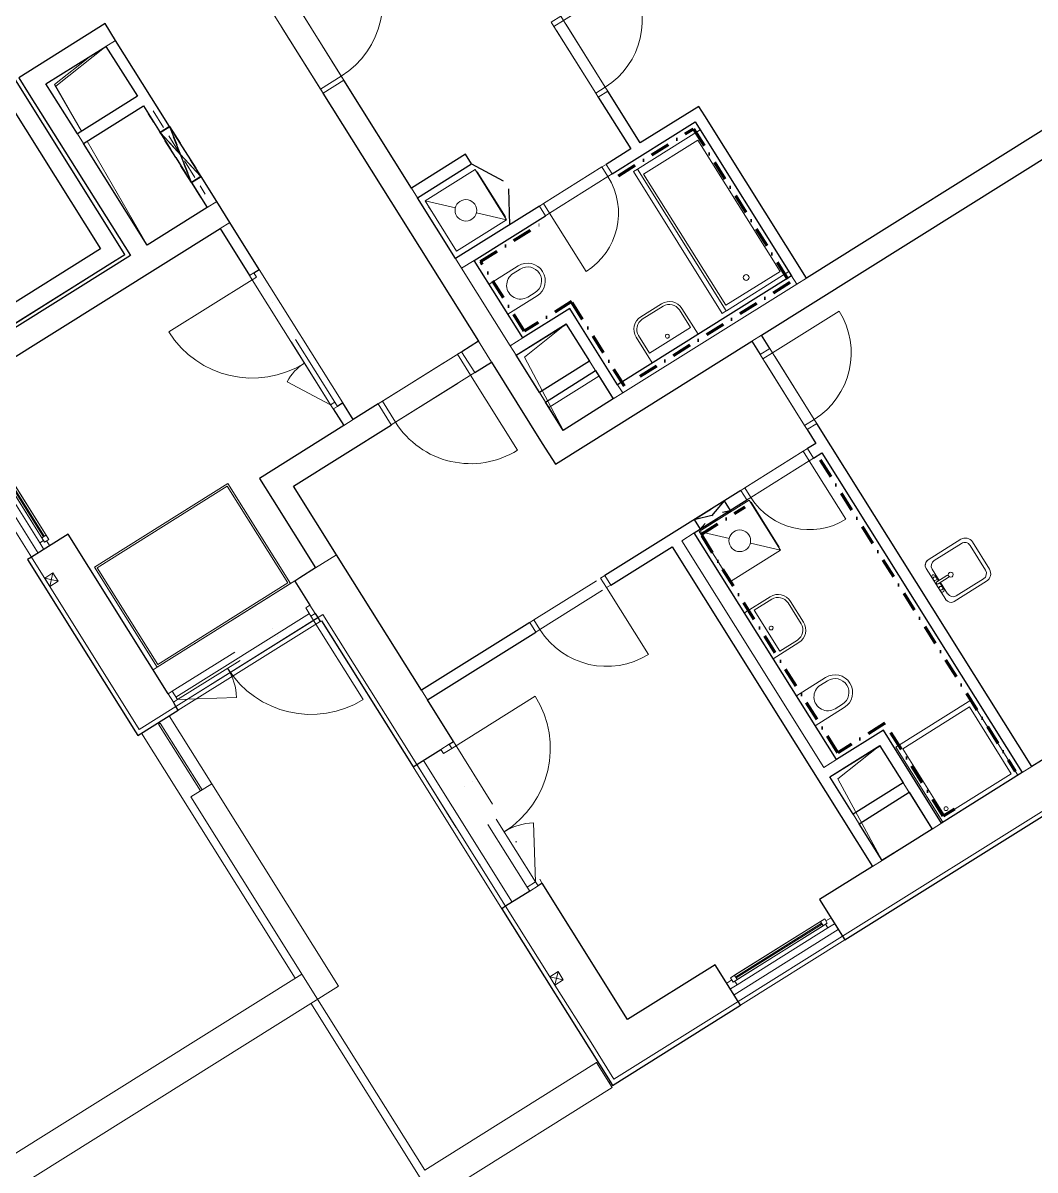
# Model space of a CAD drawing. Header units: millimetres. Extents: x 51291 to 245431, y -8645 to 72638.
# Drawn here: x 161312 to 171597, y 16685 to 28347 of the extents above; entities that cross this region are included whole.
import ezdxf

# ---------------------------------------------------------------- set-up
doc = ezdxf.new("R2010")
doc.units = ezdxf.units.MM
for name, pattern in [('HA_Dash_3mm-S1mm', [300, 200, -100]), ('HA_DashDot_2_2mm-S0_6mm', [1650, 750, -450, 0, -450]), ('HA_DashDot_4mm-S1mm', [400, 200, -100, 0, -100])]:
    doc.linetypes.add(name, pattern=pattern)
for name, color, linetype, lineweight in [('A-DETL-____-OTLN', 9, 'Continuous', 25), ('A-DETL-GENF-OTLN', 9, 'Continuous', 9), ('A-DOOR-____-MCUT', 9, 'Continuous', 9), ('A-DOOR-____-OTLN', 9, 'Continuous', 9), ('A-DOOR-FRAM-MCUT', 9, 'Continuous', 9), ('A-DOOR-FRAM-OTLN', 9, 'Continuous', 9), ('A-FLOR-____-OTLN', 9, 'Continuous', 9), ('A-FLOR-HRAL-OTLN', 9, 'Continuous', 9), ('A-GENM-____-HDLN', 9, 'HA_Dash_3mm-S1mm', 9), ('A-GENM-____-MCUT', 9, 'Continuous', 25), ('A-GENM-____-OTLN', 9, 'Continuous', 9), ('A-GLAZ-____-MCUT', 9, 'Continuous', 5), ('A-GLAZ-____-OTLN', 9, 'Continuous', 5), ('A-WALL-____-MCUT', 9, 'Continuous', 25), ('A-WALL-____-OTLN', 9, 'Continuous', 9), ('E-ELEC-FIXT-OTLN', 9, 'Continuous', 9), ('I-WALL-____-MCUT', 9, 'Continuous', 25), ('I-WALL-____-OTLN', 9, 'Continuous', 9), ('M-HVAC-DUCT-OTLN', 9, 'Continuous', 9), ('P-SANR-FIXT-OTLN', 9, 'Continuous', 9), ('S-BEAM-____-OTLN', 9, 'Continuous', 9)]:
    doc.layers.add(name, color=color, linetype=linetype, lineweight=lineweight)

# ---------------------------------------------------------------- blocks, each defined once
blk = doc.blocks.new('HA_DR_Single_Swing_Solid - In_BJ_900x2100_Vstup-2040222-schema rezu D_140_5400')
at = {"layer": 'A-DOOR-____-MCUT', "linetype": 'HA_DashDot_2_2mm-S0_6mm'}
for p, q in [((-450, 125), (450, 125)), ((-450, -125), (450, -125))]:
    blk.add_line(p, q, dxfattribs=at)
at = {"layer": 'A-DOOR-____-OTLN'}
for p, q in [((-500, 125), (500, 125)), ((-500, -125), (500, -125))]:
    blk.add_line(p, q, dxfattribs=at)
at = {"layer": 'A-DOOR-____-OTLN', "lineweight": 5}
blk.add_line((450, -1025), (450, -125), dxfattribs=at)
blk.add_arc((450, -125), 900, 180, 270, dxfattribs=at)
at = {"layer": 'A-DOOR-FRAM-MCUT'}
for p, q in [((-450, 125), (-500, 125)), ((-500, 125), (-500, -125)), ((-450, -125), (-450, 125)), ((500, 125), (450, 125)), ((450, 125), (450, -125)), ((500, -125), (500, 125)), ((-500, -125), (-450, -125)), ((450, -125), (500, -125))]:
    blk.add_line(p, q, dxfattribs=at)
blk = doc.blocks.new('HA_DR_Single_Swing_Solid - In_BJ_700x2100-2040355-schema rezu D_140_5400')
at = {"layer": 'A-DOOR-____-MCUT', "linetype": 'HA_DashDot_2_2mm-S0_6mm'}
for p, q in [((-350, 57.5), (350, 57.5)), ((-350, -57.5), (350, -57.5))]:
    blk.add_line(p, q, dxfattribs=at)
at = {"layer": 'A-DOOR-____-OTLN', "lineweight": 5}
blk.add_line((350, 757.5), (350, 57.5), dxfattribs=at)
blk.add_arc((350, 57.5), 700, 90, 180, dxfattribs=at)
at = {"layer": 'A-DOOR-FRAM-MCUT'}
for p, q in [((-400, -57.5), (-400, 57.5)), ((-400, 57.5), (-350, 57.5)), ((-350, 57.5), (-350, -57.5)), ((350, 57.5), (400, 57.5)), ((350, -57.5), (350, 57.5)), ((400, 57.5), (400, -57.5)), ((-350, -57.5), (-400, -57.5)), ((400, -57.5), (350, -57.5))]:
    blk.add_line(p, q, dxfattribs=at)
blk = doc.blocks.new('HA_DR_Single_Swing_Solid - In_BJ_800x2100-2040331-schema rezu D_140_5400')
at = {"layer": 'A-DOOR-____-MCUT', "linetype": 'HA_DashDot_2_2mm-S0_6mm'}
for p, q in [((-400, 57.5), (400, 57.5)), ((-400, -57.5), (400, -57.5))]:
    blk.add_line(p, q, dxfattribs=at)
at = {"layer": 'A-DOOR-____-OTLN', "lineweight": 5}
blk.add_line((400, -857.5), (400, -57.5), dxfattribs=at)
blk.add_arc((400, -57.5), 800, 180, 270, dxfattribs=at)
at = {"layer": 'A-DOOR-FRAM-MCUT'}
for p, q in [((-400, 57.5), (-450, 57.5)), ((-450, 57.5), (-450, -57.5)), ((-400, -57.5), (-400, 57.5)), ((450, 57.5), (400, 57.5)), ((400, 57.5), (400, -57.5)), ((450, -57.5), (450, 57.5)), ((-450, -57.5), (-400, -57.5)), ((400, -57.5), (450, -57.5))]:
    blk.add_line(p, q, dxfattribs=at)
blk = doc.blocks.new('HA_DR_Double_Swing_Solid_wCasing - In_OBJ_1500x2100_1000-1799535-schema rezu D_140_5400')
at = {"layer": 'A-DOOR-____-MCUT', "linetype": 'HA_DashDot_2_2mm-S0_6mm'}
for p, q in [((-750, 57.5), (750, 57.5)), ((-750, 7.5), (750, 7.5))]:
    blk.add_line(p, q, dxfattribs=at)
at = {"layer": 'A-DOOR-____-OTLN', "lineweight": 5}
for p, q in [((750, 1057.5), (750, 57.5)), ((-317, 307.5), (-750, 57.5))]:
    blk.add_line(p, q, dxfattribs=at)
for centre, radius, start, end in [((750, 57.5), 1000, 90, 180), ((-750, 57.5), 500, 360, 30)]:
    blk.add_arc(centre, radius, start, end, dxfattribs=at)
at = {"layer": 'A-DOOR-FRAM-MCUT'}
for p, q in [((-800, 7.5), (-800, 57.5)), ((-800, 57.5), (-750, 57.5)), ((-750, 7.5), (-800, 7.5)), ((-750, 57.5), (-750, 7.5)), ((750, 57.5), (800, 57.5)), ((750, 7.5), (750, 57.5)), ((800, 7.5), (750, 7.5)), ((800, 57.5), (800, 7.5))]:
    blk.add_line(p, q, dxfattribs=at)
blk = doc.blocks.new('HA_DR_Single_Swing_Solid - In_BJ_900x2100_Vstup-2040226-schema rezu D_140_5400')
at = {"layer": 'A-DOOR-____-MCUT', "linetype": 'HA_DashDot_2_2mm-S0_6mm'}
for p, q in [((-450, 125), (450, 125)), ((-450, -125), (450, -125))]:
    blk.add_line(p, q, dxfattribs=at)
at = {"layer": 'A-DOOR-____-OTLN'}
for p, q in [((-500, 125), (500, 125)), ((-500, -125), (500, -125))]:
    blk.add_line(p, q, dxfattribs=at)
at = {"layer": 'A-DOOR-____-OTLN', "lineweight": 5}
blk.add_line((450, -1025), (450, -125), dxfattribs=at)
blk.add_arc((450, -125), 900, 180, 270, dxfattribs=at)
at = {"layer": 'A-DOOR-FRAM-MCUT'}
for p, q in [((-450, 125), (-500, 125)), ((-500, 125), (-500, -125)), ((-450, -125), (-450, 125)), ((500, 125), (450, 125)), ((450, 125), (450, -125)), ((500, -125), (500, 125)), ((-500, -125), (-450, -125)), ((450, -125), (500, -125))]:
    blk.add_line(p, q, dxfattribs=at)
blk = doc.blocks.new('HA_WD_SinglePanel - 1250x2400-1662821-schema rezu D_140_5400')
at = {"layer": 'A-GLAZ-____-MCUT'}
for p, q in [((-545, 70), (-625, 70)), ((-625, 0), (-565, 0)), ((-565, -25), (-565, 25)), ((-565, 25), (-515, 25)), ((-545, 25), (-545, 70)), ((-515, 25), (-515, -25)), ((515, 5), (-515, 5)), ((515, -25), (515, 25)), ((515, 25), (565, 25)), ((625, 70), (545, 70)), ((545, 70), (545, 25)), ((565, 25), (565, -25)), ((565, 0), (625, 0)), ((-515, -25), (-565, -25)), ((515, -5), (-515, -5)), ((565, -25), (515, -25))]:
    blk.add_line(p, q, dxfattribs=at)
at = {"layer": 'A-GLAZ-____-OTLN'}
for p, q in [((565, 25), (-565, 25)), ((-565, -25), (-565, 25)), ((545, 70), (-545, 70)), ((515, 25), (-515, 25)), ((565, 25), (565, -25)), ((-565, -25), (565, -25)), ((515, -25), (-515, -25))]:
    blk.add_line(p, q, dxfattribs=at)
blk = doc.blocks.new('HA_WD_SinglePanel - 1000x2400-1662822-schema rezu D_140_5400')
at = {"layer": 'A-GLAZ-____-MCUT'}
for p, q in [((-420, 70), (-500, 70)), ((-500, 0), (-440, 0)), ((-440, -25), (-440, 25)), ((-440, 25), (-390, 25)), ((-420, 25), (-420, 70)), ((-390, 25), (-390, -25)), ((390, 5), (-390, 5)), ((390, -25), (390, 25)), ((390, 25), (440, 25)), ((500, 70), (420, 70)), ((420, 70), (420, 25)), ((440, 25), (440, -25)), ((440, 0), (500, 0)), ((-390, -25), (-440, -25)), ((390, -5), (-390, -5)), ((440, -25), (390, -25))]:
    blk.add_line(p, q, dxfattribs=at)
at = {"layer": 'A-GLAZ-____-OTLN'}
for p, q in [((440, 25), (-440, 25)), ((-440, -25), (-440, 25)), ((420, 70), (-420, 70)), ((390, 25), (-390, 25)), ((440, 25), (440, -25)), ((-440, -25), (440, -25)), ((390, -25), (-390, -25))]:
    blk.add_line(p, q, dxfattribs=at)
blk = doc.blocks.new('HA_GM_Shaft_Rectangle - Default-2056019-schema rezu D_140_5400')
at = {"layer": 'A-DETL-GENF-OTLN'}
for p, q in [((60, -60), (600, 0)), ((0, -900), (60, -60))]:
    blk.add_line(p, q, dxfattribs=at)
at = {"layer": 'A-GENM-____-OTLN'}
for p, q in [((0, -900), (0, 0)), ((0, 0), (600, 0)), ((600, 0), (600, -900)), ((600, -900), (0, -900))]:
    blk.add_line(p, q, dxfattribs=at)
blk = doc.blocks.new('HA_GM_Shaft_Rectangle - Default-2056015-schema rezu D_140_5400')
at = {"layer": 'A-DETL-GENF-OTLN'}
for p, q in [((60, -60), (600, 0)), ((0, -1000), (60, -60))]:
    blk.add_line(p, q, dxfattribs=at)
at = {"layer": 'A-GENM-____-OTLN'}
for p, q in [((0, -1000), (0, 0)), ((0, 0), (600, 0)), ((600, 0), (600, -1000)), ((600, -1000), (0, -1000))]:
    blk.add_line(p, q, dxfattribs=at)
blk = doc.blocks.new('HA_GM_Shaft_Rectangle - Default-1963429-schema rezu D_140_5400')
at = {"layer": 'A-DETL-GENF-OTLN'}
for p, q in [((160, -160), (1600, 0)), ((0, -1735), (160, -160))]:
    blk.add_line(p, q, dxfattribs=at)
at = {"layer": 'A-GENM-____-OTLN'}
blk.add_line((370, 0), (1570, 0), dxfattribs=at)
blk = doc.blocks.new('HA_GM_Shaft_Rectangle - Default-1963431-schema rezu D_140_5400')
at = {"layer": 'A-DETL-GENF-OTLN'}
for p, q in [((51, -620), (72, -72)), ((72, -72), (540, -20)), ((0, -1955), (47, -735))]:
    blk.add_line(p, q, dxfattribs=at)
blk = doc.blocks.new('ABMV_WashBasin_Generic - 550x460-1465709-schema rezu D_140_5400')
at = {"layer": 'P-SANR-FIXT-OTLN'}
for p, q in [((250, 510), (0, 510)), ((0, 480), (250, 480)), ((-150, 360), (-150, 50)), ((-120, 150), (-120, 360)), ((370, 360), (370, 150)), ((400, 50), (400, 360)), ((370, 150), (-120, 150))]:
    blk.add_line(p, q, dxfattribs=at)
for centre, radius, start, end in [((0, 360), 150, 90, 180), ((0, 360), 120, 90, 180), ((250, 360), 150, 360, 90), ((250, 360), 120, 360, 90), ((125, 200), 20, 90, 270), ((125, 200), 20, 270, 90)]:
    blk.add_arc(centre, radius, start, end, dxfattribs=at)
blk = doc.blocks.new('ABMV_ShowerBasin_Generic - 900x900-1421436-schema rezu D_140_5400')
at = {"layer": 'P-SANR-FIXT-OTLN'}
for p, q in [((0, 0), (0, 900)), ((0, 900), (900, 900)), ((0, 900), (900, 900)), ((0, 900), (0, 0)), ((50, 50), (50, 850)), ((50, 850), (850, 850)), ((50, 850), (850, 850)), ((50, 50), (50, 850)), ((850, 850), (850, 50)), ((850, 850), (850, 50)), ((900, 900), (900, 0)), ((900, 900), (900, 0)), ((850, 50), (50, 50)), ((850, 50), (50, 50))]:
    blk.add_line(p, q, dxfattribs=at)
blk.add_circle((100, 100), 20, dxfattribs=at)
blk = doc.blocks.new('ABMV_Bathtub_Generic - 800x1700-1414026-schema rezu D_140_5400')
at = {"layer": 'P-SANR-FIXT-OTLN'}
for p, q in [((50, 1700), (800, 1700)), ((50, 1700), (800, 1700)), ((75, 50), (75, 1625)), ((75, 1625), (725, 1625)), ((75, 1625), (725, 1625)), ((75, 50), (75, 1625)), ((725, 1625), (725, 50)), ((725, 1625), (725, 50)), ((800, 0), (50, 0)), ((800, 0), (50, 0)), ((725, 50), (75, 50)), ((725, 50), (75, 50))]:
    blk.add_line(p, q, dxfattribs=at)
blk.add_circle((400, 180), 30, dxfattribs=at)
blk = doc.blocks.new('R_bathroom_washing_machine - 600x600x900-1423135-schema rezu D_140_5400')
at = {"layer": 'E-ELEC-FIXT-OTLN'}
for p, q in [((678, 597), (78, 597)), ((78, 597), (78, -3)), ((455, 374), (678, 597)), ((555, 602), (555, 597)), ((572, 602), (572, 597)), ((580, 602), (580, 602)), ((580, 602), (580, 602)), ((580, 602), (580, 602)), ((580, 602), (580, 602)), ((587, 597), (587, 602)), ((605, 597), (605, 602)), ((678, -3), (678, 597)), ((78, -3), (300, 219)), ((78, -3), (678, -3)), ((108, -3), (108, -8)), ((648, -8), (108, -8)), ((648, -8), (648, -3))]:
    blk.add_line(p, q, dxfattribs=at)
blk.add_circle((378, 297), 110, dxfattribs=at)
blk = doc.blocks.new('HA_DR_Double_Swing_Solid_FrameButt - In_FAS_1600x2350_1000-1958729-schema rezu D_140_5400')
at = {"layer": 'A-DOOR-____-MCUT', "linetype": 'HA_DashDot_2_2mm-S0_6mm'}
for p, q in [((-800, -70), (800, -70)), ((-800, -170), (800, -170))]:
    blk.add_line(p, q, dxfattribs=at)
at = {"layer": 'A-DOOR-____-OTLN', "lineweight": 5}
for p, q in [((-280, -470), (-800, -170)), ((800, -1170), (800, -170))]:
    blk.add_line(p, q, dxfattribs=at)
for centre, radius, start, end in [((-800, -170), 600, 330, 360), ((800, -170), 1000, 180, 270)]:
    blk.add_arc(centre, radius, start, end, dxfattribs=at)
at = {"layer": 'A-DOOR-FRAM-MCUT'}
for p, q in [((-800, -70), (-850, -70)), ((-850, -70), (-850, -170)), ((-800, -170), (-800, -70)), ((850, -70), (800, -70)), ((800, -70), (800, -170)), ((850, -170), (850, -70)), ((-850, -170), (-800, -170)), ((800, -170), (850, -170))]:
    blk.add_line(p, q, dxfattribs=at)
at = {"layer": 'A-DOOR-FRAM-OTLN', "linetype": 'HA_DashDot_2_2mm-S0_6mm'}
for p, q in [((850, 220), (-850, 220)), ((850, -220), (-850, -220))]:
    blk.add_line(p, q, dxfattribs=at)
blk = doc.blocks.new('HA_DR_Single_Swing_Solid - In_BJ_700x2100-2040353-schema rezu D_140_5400')
at = {"layer": 'A-DOOR-____-MCUT', "linetype": 'HA_DashDot_2_2mm-S0_6mm'}
for p, q in [((-350, 57.5), (350, 57.5)), ((-350, -57.5), (350, -57.5))]:
    blk.add_line(p, q, dxfattribs=at)
at = {"layer": 'A-DOOR-____-OTLN', "lineweight": 5}
blk.add_line((350, -757.5), (350, -57.5), dxfattribs=at)
blk.add_arc((350, -57.5), 700, 180, 270, dxfattribs=at)
at = {"layer": 'A-DOOR-FRAM-MCUT'}
for p, q in [((-350, 57.5), (-400, 57.5)), ((-400, 57.5), (-400, -57.5)), ((-350, -57.5), (-350, 57.5)), ((400, 57.5), (350, 57.5)), ((350, 57.5), (350, -57.5)), ((400, -57.5), (400, 57.5)), ((-400, -57.5), (-350, -57.5)), ((350, -57.5), (400, -57.5))]:
    blk.add_line(p, q, dxfattribs=at)
blk = doc.blocks.new('ABMV_WashBasin_Generic - 550x460-1903801-schema rezu D_140_5400')
at = {"layer": 'P-SANR-FIXT-OTLN'}
for p, q in [((250, 535), (0, 535)), ((0, 505), (250, 505)), ((-150, 385), (-150, 75)), ((-120, 175), (-120, 385)), ((370, 385), (370, 175)), ((400, 75), (400, 385)), ((370, 175), (-120, 175))]:
    blk.add_line(p, q, dxfattribs=at)
for centre, radius, start, end in [((0, 385), 150, 90, 180), ((0, 385), 120, 90, 180), ((250, 385), 150, 360, 90), ((250, 385), 120, 360, 90), ((125, 225), 20, 90, 270), ((125, 225), 20, 270, 90)]:
    blk.add_arc(centre, radius, start, end, dxfattribs=at)
blk = doc.blocks.new('ABMV_Toilet_WallHung - Default-1928451-schema rezu D_140_5400')
at = {"layer": 'P-SANR-FIXT-OTLN'}
for p, q in [((-55, 75), (-55, 425)), ((-16, 426), (-16, 340)), ((266, 340), (266, 426)), ((305, 75), (305, 425))]:
    blk.add_line(p, q, dxfattribs=at)
for centre, radius, start, end in [((125, 425), 180, 0, 180), ((125, 426), 141, 360, 180), ((125, 340), 141, 180, 360)]:
    blk.add_arc(centre, radius, start, end, dxfattribs=at)
blk = doc.blocks.new('Skříňka se dřezem_ pravoúhlá - 500 x 440mm-1427235-schema rezu D_140_5400')
at = {"layer": 'P-SANR-FIXT-OTLN'}
for p, q in [((-234, 117), (-234, -271)), ((-234, 117), (-234, -271)), ((202, 180), (-171, 180)), ((202, 180), (-171, 180)), ((3, 133), (-133, 133)), ((92, 180), (-73, 180)), ((-73, 142), (3, 142)), ((3, 161), (3, 40)), ((28, 161), (28, 40)), ((28, 142), (92, 142)), ((164, 133), (28, 133)), ((266, -276), (266, 117)), ((266, -276), (266, 117)), ((-196, 69), (-196, -258)), ((228, -258), (228, 69)), ((-133, -322), (164, -322)), ((-145, -360), (181, -360)), ((-145, -360), (181, -360))]:
    blk.add_line(p, q, dxfattribs=at)
for centre, radius, start, end in [((-171, 117), 63.5, 90, 180), ((-171, 117), 63.5, 90, 180), ((-133, 69), 63.5, 90, 180), ((-73, 161), 19, 90, 270), ((-48, 161), 19, 360, 180), ((-48, 161), 19, 180, 0), ((16, 161), 12.7, 360, 180), ((66, 161), 19, 360, 180), ((66, 161), 19, 180, 360), ((92, 161), 19, 270, 90), ((164, 69), 63.5, 0, 90), ((202, 117), 63.5, 0, 90), ((202, 117), 63.5, 360, 90), ((16, 3), 25.4, 360, 180), ((16, 3), 25.4, 180, 0), ((16, 40), 12.7, 180, 0), ((-145, -271), 88.9, 180, 270), ((-145, -271), 88.9, 180, 270), ((-133, -258), 63.5, 180, 270), ((164, -258), 63.5, 270, 0), ((181, -276), 84.4, 270, 0), ((181, -276), 84.4, 270, 0)]:
    blk.add_arc(centre, radius, start, end, dxfattribs=at)
blk = doc.blocks.new('HA_GM_Tiling_LineBased - Generic Tiles-1986776-schema rezu D_140_5400')
at = {"layer": 'A-GENM-____-OTLN', "linetype": 'HA_DashDot_4mm-S1mm', "lineweight": 80}
blk.add_line((50, -50), (950, -50), dxfattribs=at)
blk = doc.blocks.new('HA_GM_Tiling_LineBased - Generic Tiles-1986777-schema rezu D_140_5400')
at = {"layer": 'A-GENM-____-OTLN', "linetype": 'HA_DashDot_4mm-S1mm', "lineweight": 80}
blk.add_line((50, -50), (1895, -50), dxfattribs=at)
blk = doc.blocks.new('HA_GM_Tiling_LineBased - Generic Tiles-1986778-schema rezu D_140_5400')
at = {"layer": 'A-GENM-____-OTLN', "linetype": 'HA_DashDot_4mm-S1mm', "lineweight": 80}
blk.add_line((50, -50), (2035, -50), dxfattribs=at)
blk = doc.blocks.new('HA_GM_Tiling_LineBased - Generic Tiles-1986770-schema rezu D_140_5400')
at = {"layer": 'A-GENM-____-OTLN', "linetype": 'HA_DashDot_4mm-S1mm', "lineweight": 80}
blk.add_line((50, -50), (1065, -50), dxfattribs=at)
blk = doc.blocks.new('HA_GM_Tiling_LineBased - Generic Tiles-1986779-schema rezu D_140_5400')
at = {"layer": 'A-GENM-____-OTLN', "linetype": 'HA_DashDot_4mm-S1mm', "lineweight": 80}
blk.add_line((-50, -50), (515, -50), dxfattribs=at)
blk = doc.blocks.new('HA_GM_Tiling_LineBased - Generic Tiles-1986780-schema rezu D_140_5400')
at = {"layer": 'A-GENM-____-OTLN', "linetype": 'HA_DashDot_4mm-S1mm', "lineweight": 80}
blk.add_line((50, -50), (885, -50), dxfattribs=at)
blk = doc.blocks.new('HA_GM_Tiling_LineBased - Generic Tiles-1986781-schema rezu D_140_5400')
at = {"layer": 'A-GENM-____-OTLN', "linetype": 'HA_DashDot_4mm-S1mm', "lineweight": 80}
blk.add_line((50, -50), (800, -50), dxfattribs=at)
blk = doc.blocks.new('HA_GM_Tiling_LineBased - Generic Tiles-1684292-schema rezu D_140_5400')
at = {"layer": 'A-GENM-____-OTLN', "linetype": 'HA_DashDot_4mm-S1mm', "lineweight": 80}
blk.add_line((50, -50), (3785, -50), dxfattribs=at)
blk = doc.blocks.new('HA_GM_Tiling_LineBased - Generic Tiles-1684455-schema rezu D_140_5400')
at = {"layer": 'A-GENM-____-OTLN', "linetype": 'HA_DashDot_4mm-S1mm', "lineweight": 80}
blk.add_line((50, -50), (185, -50), dxfattribs=at)
blk = doc.blocks.new('HA_GM_Tiling_LineBased - Generic Tiles-1684803-schema rezu D_140_5400')
at = {"layer": 'A-GENM-____-OTLN', "linetype": 'HA_DashDot_4mm-S1mm', "lineweight": 80}
blk.add_line((50, -50), (1165, -50), dxfattribs=at)
blk = doc.blocks.new('HA_GM_Tiling_LineBased - Generic Tiles-1981167-schema rezu D_140_5400')
at = {"layer": 'A-GENM-____-OTLN', "linetype": 'HA_DashDot_4mm-S1mm', "lineweight": 80}
blk.add_line((-50, -50), (515, -50), dxfattribs=at)
blk = doc.blocks.new('HA_GM_Tiling_LineBased - Generic Tiles-1684680-schema rezu D_140_5400')
at = {"layer": 'A-GENM-____-OTLN', "linetype": 'HA_DashDot_4mm-S1mm', "lineweight": 80}
blk.add_line((50, -50), (2670, -50), dxfattribs=at)
blk = doc.blocks.new('HA_GM_Tiling_LineBased - Generic Tiles-1981168-schema rezu D_140_5400')
at = {"layer": 'A-GENM-____-OTLN', "linetype": 'HA_DashDot_4mm-S1mm', "lineweight": 80}
blk.add_line((50, -50), (580, -50), dxfattribs=at)
blk = doc.blocks.new('Cistici zona_ram - Cistici zona_ram-1710819-schema rezu D_140_5400')
at = {"layer": 'A-GENM-____-OTLN'}
for p, q in [((-29010, -3652), (-30210, -3652)), ((-30210, -3652), (-30210, -5252)), ((-30190, -5232), (-30190, -3672)), ((-30190, -3672), (-29030, -3672)), ((-29030, -3672), (-29030, -5232)), ((-29010, -5252), (-29010, -3652)), ((-29030, -5232), (-30190, -5232)), ((-30210, -5252), (-29010, -5252))]:
    blk.add_line(p, q, dxfattribs=at)
blk = doc.blocks.new('HA_GM_Opening_Rectangle_WallBased - Default-1969288-schema rezu D_140_5400')
at = {"layer": 'A-GENM-____-MCUT', "linetype": 'HA_Dash_3mm-S1mm'}
for p, q in [((305, 57.5), (-55, -57.5)), ((-55, 57.5), (305, -57.5)), ((-55, 57.5), (-55, -57.5)), ((-55, 57.5), (305, 57.5)), ((305, 57.5), (305, -57.5)), ((-55, -57.5), (305, -57.5))]:
    blk.add_line(p, q, dxfattribs=at)
blk = doc.blocks.new('HA_GM_Opening_Rectangle_WallBased - Default-2007176-schema rezu D_140_5400')
at = {"layer": 'A-GENM-____-MCUT', "linetype": 'HA_Dash_3mm-S1mm'}
for p, q in [((425, 57.5), (-175, -57.5)), ((-175, 57.5), (425, -57.5)), ((-175, 57.5), (-175, -57.5)), ((-175, 57.5), (425, 57.5)), ((425, 57.5), (425, -57.5)), ((-175, -57.5), (425, -57.5))]:
    blk.add_line(p, q, dxfattribs=at)
blk = doc.blocks.new('HA_GM_Opening_Rectangle_WallBased - Default-2007272-schema rezu D_140_5400')
at = {"layer": 'A-GENM-____-MCUT', "linetype": 'HA_Dash_3mm-S1mm'}
for p, q in [((425, 57.5), (-175, -57.5)), ((-175, 57.5), (425, -57.5)), ((-175, 57.5), (-175, -57.5)), ((-175, 57.5), (425, 57.5)), ((425, 57.5), (425, -57.5)), ((-175, -57.5), (425, -57.5))]:
    blk.add_line(p, q, dxfattribs=at)
blk = doc.blocks.new('TB_Porotherm KP11_5_1000mm - TB_Porotherm KP11_5_1000mm-1863649-schema rezu D_140_5400')
at = {"layer": 'A-GENM-____-HDLN'}
for p, q in [((-500, 57.5), (500, 57.5)), ((-500, 0), (500, 0)), ((500, -57.5), (-500, -57.5))]:
    blk.add_line(p, q, dxfattribs=at)
blk = doc.blocks.new('185-01_OBJEKT C_Central_rvt-3-schema rezu D_140_5400')
at = {"layer": 'A-DETL-____-OTLN'}
for p, q in [((-16655, 26914), (-16333, 26743)), ((-16281, 26660), (-16268, 26295))]:
    blk.add_line(p, q, dxfattribs=at)
at = {"layer": 'A-FLOR-____-OTLN'}
for p, q in [((-21591, 23805), (-21060, 22957)), ((-19659, 21492), (-18303, 22342)), ((-18218, 22301), (-19659, 21398)), ((-20008, 21126), (-18447, 18634)), ((-16309, 19366), (-17212, 20807)), ((-17144, 20849), (-16242, 19409)), ((-13988, 18466), (-12928, 19130)), ((-18287, 18380), (-17125, 16524)), ((-15259, 17576), (-15246, 17584))]:
    blk.add_line(p, q, dxfattribs=at)
at = {"layer": 'A-WALL-____-MCUT', "lineweight": 9}
for p, q in [((-20272, 28170), (-20370, 28109)), ((-20661, 27219), (-20600, 27121)), ((-17266, 26667), (-17205, 26570)), ((-19343, 26469), (-19245, 26531)), ((-19112, 26319), (-19210, 26258)), ((-16817, 25951), (-16756, 25853)), ((-16629, 25933), (-16756, 25853)), ((-16262, 25065), (-16756, 25853)), ((-16756, 25853), (-16262, 25065)), ((-13351, 25691), (-13404, 25776)), ((-13351, 25691), (-15118, 24585)), ((-15118, 24585), (-13351, 25691)), ((-13351, 25691), (-13253, 25752)), ((-16453, 24899), (-16586, 25111)), ((-16262, 25065), (-16135, 25145)), ((-13710, 25172), (-13807, 25111)), ((-16262, 25065), (-16201, 24968)), ((-15171, 24669), (-15118, 24585)), ((-15965, 24591), (-15904, 24493)), ((-15215, 24524), (-15118, 24585)), ((-17954, 24253), (-17857, 24314)), ((-14392, 23163), (-14519, 23083)), ((-13076, 20778), (-14519, 23083)), ((-14519, 23083), (-13076, 20778)), ((-21128, 22915), (-20032, 21165)), ((-20032, 21165), (-21128, 22915)), ((-18028, 22939), (-18240, 22806)), ((-18240, 22806), (-18028, 22939)), ((-18218, 22301), (-18205, 22308)), ((-18205, 22308), (-18218, 22301)), ((-18167, 22332), (-18205, 22308)), ((-18167, 22332), (-17212, 20807)), ((-17212, 20807), (-18167, 22332)), ((-17165, 21562), (-17104, 21464)), ((-20032, 21165), (-19659, 21398)), ((-19659, 21398), (-20032, 21165)), ((-12886, 19062), (-9114, 21424)), ((-9114, 21424), (-12886, 19062)), ((-13076, 20778), (-12948, 20858)), ((-11060, 20725), (-10963, 20786)), ((-11975, 20152), (-11878, 20213)), ((-12581, 19772), (-12484, 19833)), ((-16309, 19366), (-15861, 18650)), ((-15861, 18650), (-16309, 19366)), ((-15808, 18565), (-15441, 17981)), ((-15441, 17981), (-15808, 18565)), ((-15208, 17608), (-13945, 18399)), ((-13945, 18399), (-15208, 17608)), ((-15441, 17981), (-15208, 17608)), ((-15208, 17608), (-15441, 17981))]:
    blk.add_line(p, q, dxfattribs=at)
at = {"layer": 'A-WALL-____-MCUT'}
for p, q in [((-20755, 23148), (-21128, 22915)), ((-19738, 21525), (-20755, 23148)), ((-21128, 22915), (-21166, 22891)), ((-21166, 22891), (-20070, 21141)), ((-17165, 21562), (-18028, 22939)), ((-18240, 22806), (-18401, 22705)), ((-18401, 22705), (-18452, 22673)), ((-18452, 22673), (-18298, 22428)), ((-18245, 22343), (-18218, 22301)), ((-18218, 22301), (-18194, 22262)), ((-18194, 22262), (-18181, 22270)), ((-18181, 22270), (-17250, 20783)), ((-9348, 21797), (-10963, 20786)), ((-16839, 21040), (-17104, 21464)), ((-20046, 21103), (-19635, 21360)), ((-19659, 21398), (-19685, 21440)), ((-19635, 21360), (-19659, 21398)), ((-12862, 19024), (-9091, 21386)), ((-20070, 21141), (-20046, 21103)), ((-16881, 21014), (-16839, 21040)), ((-17212, 20807), (-16966, 20961)), ((-17250, 20783), (-17212, 20807)), ((-11060, 20725), (-11878, 20213)), ((-11975, 20152), (-12484, 19833)), ((-12581, 19772), (-13119, 19435)), ((-15936, 19600), (-15979, 19573)), ((-15069, 18214), (-15936, 19600)), ((-16064, 19520), (-16309, 19366)), ((-16309, 19366), (-16347, 19342)), ((-13119, 19435), (-12886, 19062)), ((-16347, 19342), (-15246, 17584)), ((-12886, 19062), (-12862, 19024)), ((-14179, 18771), (-15069, 18214)), ((-13945, 18399), (-14179, 18771)), ((-15222, 17546), (-13921, 18360)), ((-13921, 18360), (-13945, 18399)), ((-15246, 17584), (-15222, 17546))]:
    blk.add_line(p, q, dxfattribs=at)
at = {"layer": 'A-WALL-____-OTLN'}
for p, q in [((-21060, 22957), (-21591, 23805)), ((-21128, 22915), (-21659, 23762)), ((-18303, 22342), (-19659, 21492)), ((-18194, 22262), (-19635, 21360)), ((-16347, 19342), (-17250, 20783)), ((-17144, 20849), (-16242, 19409)), ((-12928, 19130), (-13988, 18466)), ((-12862, 19024), (-13921, 18360))]:
    blk.add_line(p, q, dxfattribs=at)
at = {"layer": 'I-WALL-____-MCUT'}
for p, q in [((-20378, 28340), (-21256, 27790)), ((-20272, 28170), (-20378, 28340)), ((-20980, 27727), (-20370, 28109)), ((-20370, 28109), (-20051, 27601)), ((-19723, 27293), (-20272, 28170)), ((-20177, 25994), (-21289, 27769)), ((-21256, 27790), (-21149, 27621)), ((-17266, 26667), (-17953, 27765)), ((-20661, 27219), (-20980, 27727)), ((-14940, 27127), (-15269, 27652)), ((-10109, 27722), (-13253, 25752)), ((-21149, 27621), (-20122, 25981)), ((-20051, 27601), (-20661, 27219)), ((-18165, 27632), (-16586, 25111)), ((-15367, 27591), (-15037, 27066)), ((-21346, 27521), (-20425, 26051)), ((-20600, 27121), (-19990, 27503)), ((-19990, 27503), (-19820, 27232)), ((-14347, 27498), (-14940, 27127)), ((-14286, 27401), (-14347, 27498)), ((-13710, 25172), (-9976, 27510)), ((-19820, 27232), (-19723, 27293)), ((-15226, 26812), (-14383, 27340)), ((-14383, 27340), (-13404, 25776)), ((-13253, 25752), (-14286, 27401)), ((-19953, 26087), (-20600, 27121)), ((-15037, 27066), (-15287, 26909)), ((-16715, 27012), (-17266, 26667)), ((-16654, 26915), (-16715, 27012)), ((-17205, 26570), (-16654, 26915)), ((-19404, 26785), (-19502, 26724)), ((-19502, 26724), (-19343, 26469)), ((-19245, 26531), (-19404, 26785)), ((-19112, 26319), (-19245, 26531)), ((-16817, 25951), (-17205, 26570)), ((-15965, 26484), (-16817, 25951)), ((-19343, 26469), (-19953, 26087)), ((-16629, 25933), (-15904, 26387)), ((-21718, 24686), (-19210, 26258)), ((-19210, 26258), (-18910, 25779)), ((-18812, 25840), (-19112, 26319)), ((-20425, 26051), (-21781, 25201)), ((-20122, 25981), (-21851, 24898)), ((-21838, 24953), (-20330, 25898)), ((-20330, 25898), (-20177, 25994)), ((-16135, 25145), (-16629, 25933)), ((-18868, 25805), (-18812, 25840)), ((-13404, 25776), (-15171, 24669)), ((-15656, 25445), (-16135, 25145)), ((-15595, 25347), (-15656, 25445)), ((-15171, 24669), (-15595, 25347)), ((-16201, 24968), (-15693, 25286)), ((-15693, 25286), (-15457, 24909)), ((-16586, 25111), (-16755, 25004)), ((-15803, 23861), (-13807, 25111)), ((-13807, 25111), (-13722, 24975)), ((-13625, 25036), (-13710, 25172)), ((-15965, 24591), (-16201, 24968)), ((-16623, 24793), (-16453, 24899)), ((-16453, 24899), (-15936, 24072)), ((-15457, 24909), (-15965, 24591)), ((-15904, 24493), (-15396, 24812)), ((-15396, 24812), (-15215, 24524)), ((-15724, 24205), (-15904, 24493)), ((-15215, 24524), (-15724, 24205)), ((-18061, 24423), (-17954, 24253)), ((-17963, 24484), (-18018, 24449)), ((-17857, 24314), (-17963, 24484)), ((-17603, 24474), (-17857, 24314)), ((-18466, 23638), (-17470, 24262)), ((-10963, 20786), (-13147, 24273)), ((-17954, 24253), (-18810, 23717)), ((-13244, 24212), (-13157, 24072)), ((-15936, 24072), (-15803, 23861)), ((-13157, 24072), (-13241, 24019)), ((-13180, 23922), (-13096, 23975)), ((-13096, 23975), (-11060, 20725)), ((-18810, 23717), (-18678, 23505)), ((-18028, 22939), (-18466, 23638)), ((-13919, 23595), (-15301, 22729)), ((-18678, 23505), (-18240, 22806)), ((-14392, 23163), (-13858, 23497)), ((-12948, 20858), (-14392, 23163)), ((-15240, 22632), (-14617, 23022)), ((-14617, 23022), (-12581, 19772)), ((-16064, 22252), (-17165, 21562)), ((-17104, 21464), (-16003, 22154)), ((-12470, 21158), (-12948, 20858)), ((-12409, 21060), (-12470, 21158)), ((-13015, 20681), (-12506, 20999)), ((-12506, 20999), (-12270, 20622)), ((-11878, 20213), (-12409, 21060)), ((-12778, 20303), (-13015, 20681)), ((-12270, 20622), (-12778, 20303)), ((-12717, 20206), (-12209, 20525)), ((-12209, 20525), (-11975, 20152)), ((-12484, 19833), (-12717, 20206))]:
    blk.add_line(p, q, dxfattribs=at)
at = {"layer": 'I-WALL-____-OTLN'}
for p, q in [((-15720, 28373), (-15296, 27695)), ((-15393, 27633), (-15818, 28311)), ((-19723, 27293), (-19404, 26785)), ((-19502, 26724), (-19820, 27232)), ((-15923, 26511), (-15330, 26883)), ((-14968, 26861), (-15011, 26835)), ((-14108, 25394), (-15011, 26835)), ((-14968, 26861), (-14066, 25420)), ((-15269, 26785), (-15862, 26413)), ((-18812, 25840), (-17963, 24484)), ((-18087, 24465), (-18883, 25736)), ((-14066, 25420), (-14108, 25394)), ((-13598, 24994), (-13173, 24316)), ((-13271, 24255), (-13696, 24933))]:
    blk.add_line(p, q, dxfattribs=at)
at = {"layer": 'M-HVAC-DUCT-OTLN', "lineweight": 5}
for p, q in [((-20993, 22703), (-20909, 22756)), ((-20993, 22703), (-20909, 22756)), ((-20940, 22618), (-20909, 22756)), ((-20940, 22618), (-20909, 22756)), ((-20909, 22756), (-20856, 22671)), ((-20909, 22756), (-20856, 22671)), ((-20856, 22671), (-20993, 22703)), ((-20940, 22618), (-20993, 22703)), ((-20856, 22671), (-20993, 22703)), ((-20940, 22618), (-20993, 22703)), ((-20856, 22671), (-20940, 22618)), ((-20856, 22671), (-20940, 22618)), ((-15861, 18650), (-15776, 18703)), ((-15808, 18565), (-15776, 18703)), ((-15776, 18703), (-15723, 18618)), ((-15723, 18618), (-15861, 18650)), ((-15808, 18565), (-15861, 18650)), ((-15723, 18618), (-15808, 18565))]:
    blk.add_line(p, q, dxfattribs=at)
at = {"layer": 'A-DOOR-____-OTLN', "color": 250, "lineweight": 9}
for name, p, rotation in [('HA_DR_Single_Swing_Solid - In_BJ_900x2100_Vstup-2040222-schema rezu D_140_5400', (-18324, 28122), 122.0612494774555), ('HA_DR_Single_Swing_Solid - In_BJ_800x2100-2040331-schema rezu D_140_5400', (-15557, 28003), 122.0612494774555), ('HA_DR_Single_Swing_Solid - In_BJ_700x2100-2040355-schema rezu D_140_5400', (-15596, 26648), 212.0612494774555), ('HA_DR_Double_Swing_Solid_wCasing - In_OBJ_1500x2100_1000-1799535-schema rezu D_140_5400', (-18437, 25131), 122.0612494774555), ('HA_DR_Single_Swing_Solid - In_BJ_800x2100-2040331-schema rezu D_140_5400', (-13434, 24624), 122.0612494774555), ('HA_DR_Single_Swing_Solid - In_BJ_900x2100_Vstup-2040226-schema rezu D_140_5400', (-17113, 24633), 32.06124947745557), ('HA_DR_Single_Swing_Solid - In_BJ_700x2100-2040353-schema rezu D_140_5400', (-13550, 23758), 32.06124947745555), ('HA_DR_Double_Swing_Solid_FrameButt - In_FAS_1600x2350_1000-1958729-schema rezu D_140_5400', (-19055, 22036), 32.06124947745568), ('HA_DR_Single_Swing_Solid - In_BJ_800x2100-2040331-schema rezu D_140_5400', (-15652, 22442), 32.06124947745555), ('HA_DR_Double_Swing_Solid_FrameButt - In_FAS_1600x2350_1000-1958729-schema rezu D_140_5400', (-16574, 20203), 122.0612494774554)]:
    blk.add_blockref(name, p, dxfattribs=dict(at, rotation=rotation))
at = {"layer": 'A-GENM-____-OTLN', "color": 250, "lineweight": 9}
for name, p, rotation in [('HA_GM_Shaft_Rectangle - Default-1963431-schema rezu D_140_5400', (-20991, 27744), 32.06124947745543), ('HA_GM_Shaft_Rectangle - Default-1963429-schema rezu D_140_5400', (-22702, 26672), 32.06124947745543), ('TB_Porotherm KP11_5_1000mm - TB_Porotherm KP11_5_1000mm-1863649-schema rezu D_140_5400', (-19626, 27030), 302.0612494774558), ('HA_GM_Opening_Rectangle_WallBased - Default-2007176-schema rezu D_140_5400', (-19546, 26903), 122.0612494774555), ('HA_GM_Opening_Rectangle_WallBased - Default-2007272-schema rezu D_140_5400', (-19679, 27114), 302.0612494774555), ('HA_GM_Tiling_LineBased - Generic Tiles-1986776-schema rezu D_140_5400', (-15231, 26809), 32.06124947745583), ('HA_GM_Tiling_LineBased - Generic Tiles-1986777-schema rezu D_140_5400', (-14383, 27340), 302.0612494774557), ('HA_GM_Tiling_LineBased - Generic Tiles-1986781-schema rezu D_140_5400', (-16632, 25937), 32.06124947745583), ('HA_GM_Tiling_LineBased - Generic Tiles-1986780-schema rezu D_140_5400', (-16135, 25145), 122.0612494774557), ('HA_GM_Tiling_LineBased - Generic Tiles-1986778-schema rezu D_140_5400', (-13351, 25691), 212.0612494774557), ('HA_GM_Tiling_LineBased - Generic Tiles-1986779-schema rezu D_140_5400', (-15656, 25445), 212.0612494774558), ('HA_GM_Tiling_LineBased - Generic Tiles-1986770-schema rezu D_140_5400', (-15118, 24585), 122.0612494774557), ('HA_GM_Shaft_Rectangle - Default-2056019-schema rezu D_140_5400', (-16201, 24968), 32.06124947745543), ('HA_GM_Tiling_LineBased - Generic Tiles-1684292-schema rezu D_140_5400', (-13096, 23975), 302.0612494774557), ('Cistici zona_ram - Cistici zona_ram-1710819-schema rezu D_140_5400', (0, 0), 302.0612494774558), ('HA_GM_Opening_Rectangle_WallBased - Default-1969288-schema rezu D_140_5400', (-14317, 23278), 32.06124947745555), ('HA_GM_Tiling_LineBased - Generic Tiles-1981168-schema rezu D_140_5400', (-14392, 23163), 32.06124947745583), ('HA_GM_Tiling_LineBased - Generic Tiles-1684680-schema rezu D_140_5400', (-12948, 20858), 122.0612494774557), ('HA_GM_Tiling_LineBased - Generic Tiles-1981167-schema rezu D_140_5400', (-12470, 21158), 212.0612494774558), ('HA_GM_Tiling_LineBased - Generic Tiles-1684803-schema rezu D_140_5400', (-11878, 20213), 122.0612494774557), ('HA_GM_Shaft_Rectangle - Default-2056015-schema rezu D_140_5400', (-13015, 20681), 32.06124947745543), ('HA_GM_Shaft_Rectangle - Default-2056015-schema rezu D_140_5400', (-13015, 20681), 32.06124947745543), ('HA_GM_Tiling_LineBased - Generic Tiles-1684455-schema rezu D_140_5400', (-11679, 20337), 212.0612494774558)]:
    blk.add_blockref(name, p, dxfattribs=dict(at, rotation=rotation))
at = {"layer": 'A-GLAZ-____-OTLN', "color": 250, "lineweight": 9}
for name, p, rotation in [('HA_WD_SinglePanel - 1000x2400-1662822-schema rezu D_140_5400', (-21207, 23455), 122.0612494774554), ('HA_WD_SinglePanel - 1250x2400-1662821-schema rezu D_140_5400', (-13532, 18917), 212.0612494774558)]:
    blk.add_blockref(name, p, dxfattribs=dict(at, rotation=rotation))
at = {"layer": 'E-ELEC-FIXT-OTLN', "color": 250, "lineweight": 9, "rotation": 122.0612494774548}
for p in [(-16260, 26279), (-13477, 22920)]:
    blk.add_blockref('R_bathroom_washing_machine - 600x600x900-1423135-schema rezu D_140_5400', p, dxfattribs=at)
at = {"layer": 'P-SANR-FIXT-OTLN', "color": 250, "lineweight": 9}
for name, p, rotation in [('ABMV_Bathtub_Generic - 800x1700-1414026-schema rezu D_140_5400', (-14108, 25394), 32.06124947745538), ('ABMV_Toilet_WallHung - Default-1928451-schema rezu D_140_5400', (-16512, 25605), 302.0612494774556), ('ABMV_WashBasin_Generic - 550x460-1465709-schema rezu D_140_5400', (-14665, 24927), 32.06124947745553), ('Skříňka se dřezem_ pravoúhlá - 500 x 440mm-1427235-schema rezu D_140_5400', (-11775, 22726), 122.0612494774547), ('ABMV_WashBasin_Generic - 550x460-1903801-schema rezu D_140_5400', (-13867, 22182), 302.0612494774555), ('ABMV_Toilet_WallHung - Default-1928451-schema rezu D_140_5400', (-13389, 21420), 302.0612494774555), ('ABMV_ShowerBasin_Generic - 900x900-1421436-schema rezu D_140_5400', (-11865, 20221), 32.061249477456)]:
    blk.add_blockref(name, p, dxfattribs=dict(at, rotation=rotation))
blk = doc.blocks.new('HA_GM_Shaft_Rectangle - Default-2321902-schema rezu D_140_5400')
at = {"layer": 'A-DETL-GENF-OTLN'}
for p, q in [((72, -72), (720, 0)), ((52, -600), (72, -72)), ((0, -1935), (47, -715))]:
    blk.add_line(p, q, dxfattribs=at)
blk = doc.blocks.new('Railing - Railing-1835190-schema rezu D_140_5400')
at = {"layer": 'A-FLOR-HRAL-OTLN'}
for p, q in [((-19835, 21217), (-19818, 21228)), ((-19393, 20550), (-19818, 21228)), ((-19835, 21217), (-19410, 20539)), ((-19393, 20550), (-19410, 20539))]:
    blk.add_line(p, q, dxfattribs=at)

msp = doc.modelspace()

# ---------------------------------------------------------------- linework, layer by layer
at = {"layer": 'A-FLOR-____-OTLN'}
for p, q in [((164307.3, 22300.5), (162866.6, 21398.1)), ((162797.3, 21301.6), (163229.9, 20610.9)), ((166216.1, 19366.2), (165313.7, 20806.9)), ((169640, 19061.5), (168580.8, 18397.8)), ((164305.9, 18422), (165394.1, 16684.7)), ((167139.9, 17778.2), (167152.7, 17786.1)), ((167280, 17582.8), (167267.3, 17574.9))]:
    msp.add_line(p, q, dxfattribs=at)
at = {"layer": 'A-WALL-____-OTLN'}
for p, q in [((163018, 20478.2), (163229.9, 20610.9)), ((163229.9, 20610.9), (164517.8, 18554.7)), ((164305.9, 18422), (163018, 20478.2)), ((161184.6, 16820.9), (164146.7, 18676.2)), ((164517.8, 18554.7), (161085.7, 16405)), ((165394.1, 16684.7), (167139.9, 17778.2)), ((167139.9, 17778.2), (167299.2, 17523.9)), ((167299.2, 17523.9), (165765.3, 16563.1))]:
    msp.add_line(p, q, dxfattribs=at)
at = {"layer": 'I-WALL-____-OTLN'}
for p, q in [((162156.1, 28108.6), (161545.9, 27726.4)), ((162348.5, 25993.1), (160687.4, 24952.7))]:
    msp.add_line(p, q, dxfattribs=at)
at = {"layer": 'S-BEAM-____-OTLN'}
msp.add_line((167164.7, 24756), (166656.2, 24437.5), dxfattribs=at)

# ---------------------------------------------------------------- block references
at = {"lineweight": 5}
msp.add_blockref('185-01_OBJEKT C_Central_rvt-3-schema rezu D_140_5400', (182525.4, 0), dxfattribs=at)
at = {"layer": 'A-FLOR-HRAL-OTLN'}
msp.add_blockref('Railing - Railing-1835190-schema rezu D_140_5400', (182525.4, 0), dxfattribs=at)
at = {"layer": 'A-GENM-____-OTLN', "lineweight": 5, "rotation": 32.06124947745551}
msp.add_blockref('HA_GM_Shaft_Rectangle - Default-2321902-schema rezu D_140_5400', (161545.5, 27727.1), dxfattribs=at)

doc.saveas('drawing.dxf')
